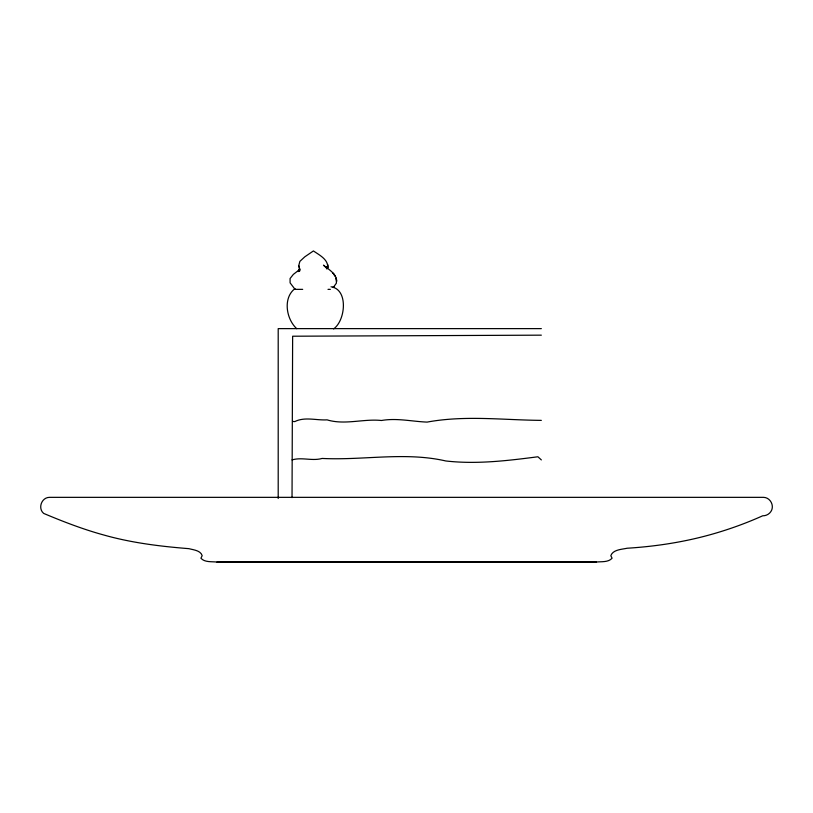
<?xml version="1.0" encoding="UTF-8"?>
<svg xmlns="http://www.w3.org/2000/svg" width="813" height="813" viewBox="0 0 813 813"><rect width="100%" height="100%" fill="white"/><g stroke="black" fill="none" stroke-linecap="round" stroke-linejoin="round"><path stroke-width="1.22" d="M292.03 497.617L292.639 336.216L541.346 335.159M302.69 289.357L295.058 289.357L290.099 282.853L290.078 278.524L293.361 274.388L299.57 269.56L298.076 271.623L299.682 269.093L298.879 271.4L299.712 268.636L299.702 271.064L298.747 265.658L299.865 261.39L304.794 256.827L313.422 250.943C319.062 254.876 328.767 259.591 327.619 267.955L327.639 264.499L327.873 267.751M333.208 287.568L336.409 283.127L336.216 278.046L336.673 281.349C336.612 273.717 328.676 269.499 323.503 265.16L326.917 268.483L325.83 266.674L326.887 268.686L326.42 267.071L326.928 268.9M333.594 328.919C345.616 320.515 348.553 289.296 331.023 286.786M292.03 459.914C301.857 456.906 312.121 461.296 322.151 458.441C363.33 460.504 405.199 451.611 445.809 460.971C476.57 464.477 507.424 460.707 537.911 456.774L541.346 459.914M295.231 288.839L294.601 288.91C282.802 298.351 286.288 319.214 296.765 328.706M596.071 562.057C601.254 561.468 608.429 562.515 612.077 558.196L610.817 555.655C613.093 549.547 621.66 549.446 627.138 548.236C655.024 546.499 682.798 542.301 709.749 534.852C727.838 529.842 745.562 523.501 762.675 515.798C765.927 515.899 769.088 514.273 770.887 511.57C774.759 505.94 770.399 497.465 763.559 497.343L49.441 497.343C41.534 497.414 37.611 508.328 43.668 513.41C62.814 521.489 82.916 529.263 103.251 534.852C131.167 542.81 160.039 546.366 188.89 548.663C193.443 549.903 200.577 550.371 202.183 555.655L200.923 558.196C204.571 562.515 211.746 561.468 216.929 562.057L596.071 562.057L216.929 562.057M333.157 286.776L333.899 286.765M328.005 289.357L330.352 289.357M541.346 328.625L278.198 328.625L278.198 498.481M541.346 420.372C503.217 420.067 464.945 415.108 427.089 422.099C411.805 421.49 396.815 417.821 381.46 420.494C363.34 418.593 344.875 425.26 327.09 419.864C316.359 420.504 304.834 416.551 294.773 421.601L292.639 421.429M298.747 265.658L299.438 267.436M333.198 273.32L335.017 275.912L333.198 273.32"/></g></svg>
